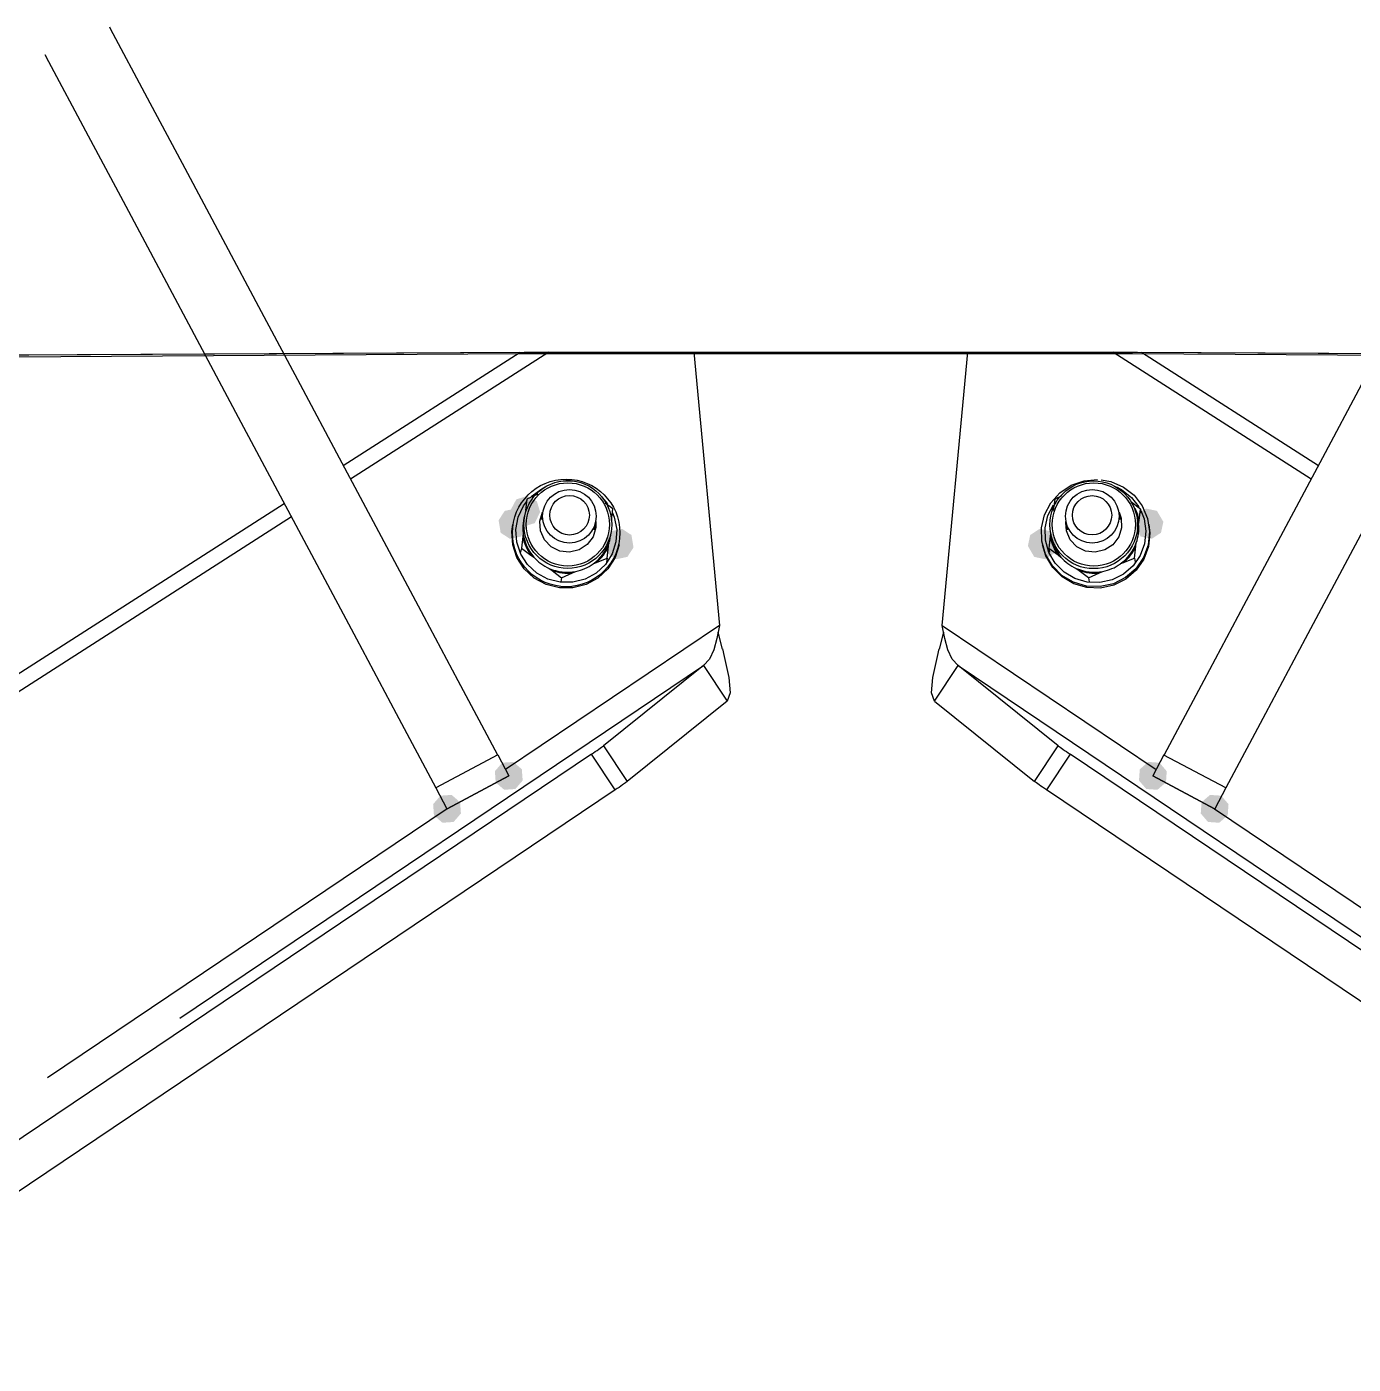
# Model space of a CAD drawing. Extents: x 3 to 592, y 5 to 207.
# Drawn here: x 88.09 to 96.25, y 32.1 to 40.32 of the extents above; entities that cross this region are included whole.
import ezdxf

# ---------------------------------------------------------------- set-up
doc = ezdxf.new("R2010")
doc.units = 0
doc.layers.get('0').update_dxf_attribs({"linetype": 'CONTINUOUS'})

msp = doc.modelspace()

# ---------------------------------------------------------------- hatches: boundary and pattern name
h = msp.add_hatch(color=7)
h.dxf.hatch_style = 2
h.paths.add_polyline_path([(91.073657, 37.353161), (91.105987, 37.413903), (91.171739, 37.434185), (91.232481, 37.401856), (91.252764, 37.336103), (91.219728, 37.267953), (91.153976, 37.247671), (91.093235, 37.280001)])
h = msp.add_hatch(color=7)
h.dxf.hatch_style = 2
h.paths.add_polyline_path([(91.073657, 37.353161), (91.105987, 37.413903), (91.171739, 37.434185), (91.232481, 37.401856), (91.252764, 37.336103), (91.219728, 37.267953), (91.153976, 37.247671), (91.093235, 37.280001)])
h = msp.add_hatch(color=7)
h.dxf.hatch_style = 2
h.paths.add_polyline_path([(90.997074, 37.285377), (91.034627, 37.343036), (91.101909, 37.357451), (91.159569, 37.319899), (91.173983, 37.252616), (91.134667, 37.185432), (91.067385, 37.171017), (91.009725, 37.208569)])
h = msp.add_hatch(color=7)
h.dxf.hatch_style = 2
h.paths.add_polyline_path([(90.997074, 37.285377), (91.034627, 37.343036), (91.101909, 37.357451), (91.159569, 37.319899), (91.173983, 37.252616), (91.134667, 37.185432), (91.067385, 37.171017), (91.009725, 37.208569)])
h = msp.add_hatch(color=7)
h.dxf.hatch_style = 2
h.paths.add_polyline_path([(95.086289, 37.275993), (95.071874, 37.208711), (95.014215, 37.171158), (94.946932, 37.185573), (94.90938, 37.243232), (94.922031, 37.32004), (94.97969, 37.357592), (95.046973, 37.343177)])
h = msp.add_hatch(color=7)
h.dxf.hatch_style = 2
h.paths.add_polyline_path([(95.086289, 37.275993), (95.071874, 37.208711), (95.014215, 37.171158), (94.946932, 37.185573), (94.90938, 37.243232), (94.922031, 37.32004), (94.97969, 37.357592), (95.046973, 37.343177)])
h = msp.add_hatch(color=7)
h.dxf.hatch_style = 2
h.paths.add_polyline_path([(91.826975, 37.118067), (91.789423, 37.060408), (91.72214, 37.045993), (91.664481, 37.083545), (91.650066, 37.150828), (91.689382, 37.218012), (91.756665, 37.232427), (91.814324, 37.194874)])
h = msp.add_hatch(color=7)
h.dxf.hatch_style = 2
h.paths.add_polyline_path([(91.826975, 37.118067), (91.789423, 37.060408), (91.72214, 37.045993), (91.664481, 37.083545), (91.650066, 37.150828), (91.689382, 37.218012), (91.756665, 37.232427), (91.814324, 37.194874)])
h = msp.add_hatch(color=7)
h.dxf.hatch_style = 2
h.paths.add_polyline_path([(94.25279, 37.127451), (94.267205, 37.194733), (94.324864, 37.232286), (94.392147, 37.217871), (94.429699, 37.160212), (94.417048, 37.083404), (94.359389, 37.045852), (94.292106, 37.060266)])
h = msp.add_hatch(color=7)
h.dxf.hatch_style = 2
h.paths.add_polyline_path([(94.25279, 37.127451), (94.267205, 37.194733), (94.324864, 37.232286), (94.392147, 37.217871), (94.429699, 37.160212), (94.417048, 37.083404), (94.359389, 37.045852), (94.292106, 37.060266)])
h = msp.add_hatch(color=7)
h.dxf.hatch_style = 2
h.paths.add_polyline_path([(90.979174, 35.674039), (90.974396, 35.742683), (91.019404, 35.794731), (91.088048, 35.799508), (91.140096, 35.7545), (91.145226, 35.685151), (91.100218, 35.633103), (91.031575, 35.628326)])
h = msp.add_hatch(color=7)
h.dxf.hatch_style = 2
h.paths.add_polyline_path([(90.979174, 35.674039), (90.974396, 35.742683), (91.019404, 35.794731), (91.088048, 35.799508), (91.140096, 35.7545), (91.145226, 35.685151), (91.100218, 35.633103), (91.031575, 35.628326)])
h = msp.add_hatch(color=7)
h.dxf.hatch_style = 2
h.paths.add_polyline_path([(94.941468, 35.7545), (94.993516, 35.799508), (95.06216, 35.794731), (95.107168, 35.742683), (95.10239, 35.674039), (95.049989, 35.628326), (94.981346, 35.633103), (94.936338, 35.685151)])
h = msp.add_hatch(color=7)
h.dxf.hatch_style = 2
h.paths.add_polyline_path([(94.941468, 35.7545), (94.993516, 35.799508), (95.06216, 35.794731), (95.107168, 35.742683), (95.10239, 35.674039), (95.049989, 35.628326), (94.981346, 35.633103), (94.936338, 35.685151)])
h = msp.add_hatch(color=7)
h.dxf.hatch_style = 2
h.paths.add_polyline_path([(90.599303, 35.471368), (90.594525, 35.540012), (90.639533, 35.59206), (90.708177, 35.596837), (90.760225, 35.551829), (90.765355, 35.48248), (90.720347, 35.430432), (90.651704, 35.425655)])
h = msp.add_hatch(color=7)
h.dxf.hatch_style = 2
h.paths.add_polyline_path([(90.599303, 35.471368), (90.594525, 35.540012), (90.639533, 35.59206), (90.708177, 35.596837), (90.760225, 35.551829), (90.765355, 35.48248), (90.720347, 35.430432), (90.651704, 35.425655)])
h = msp.add_hatch(color=7)
h.dxf.hatch_style = 2
h.paths.add_polyline_path([(95.321374, 35.551829), (95.373423, 35.596837), (95.442066, 35.59206), (95.487074, 35.540012), (95.482297, 35.471368), (95.429896, 35.425655), (95.361252, 35.430432), (95.316244, 35.48248)])
h = msp.add_hatch(color=7)
h.dxf.hatch_style = 2
h.paths.add_polyline_path([(95.321374, 35.551829), (95.373423, 35.596837), (95.442066, 35.59206), (95.487074, 35.540012), (95.482297, 35.471368), (95.429896, 35.425655), (95.361252, 35.430432), (95.316244, 35.48248)])

# ---------------------------------------------------------------- linework, layer by layer
at = {"color": 7}
for points in [[(88.602644, 40.319819), (88.608288, 40.309236), (88.83583, 39.882727), (89.066546, 39.450222), (89.300438, 39.012072), (89.536799, 38.56863), (89.77563, 38.120955), (90.016224, 37.669752), (90.258582, 37.215727), (90.502352, 36.759233), (90.746474, 36.300974), (90.991302, 35.842363)], [(88.602644, 40.319819), (88.608288, 40.309236), (88.83583, 39.882727), (89.066546, 39.450222), (89.300438, 39.012072), (89.536799, 38.56863), (89.77563, 38.120955), (90.016224, 37.669752), (90.258582, 37.215727), (90.502352, 36.759233), (90.746474, 36.300974), (90.991302, 35.842363)], [(97.478921, 40.319819), (97.473276, 40.309236), (97.245734, 39.882727), (97.015018, 39.450222), (96.781126, 39.012072), (96.544765, 38.56863), (96.305934, 38.120955), (96.06534, 37.669752), (95.822982, 37.215727), (95.579212, 36.759233), (95.33509, 36.300974), (95.090262, 35.842363)], [(97.478921, 40.319819), (97.473276, 40.309236), (97.245734, 39.882727), (97.015018, 39.450222), (96.781126, 39.012072), (96.544765, 38.56863), (96.305934, 38.120955), (96.06534, 37.669752), (95.822982, 37.215727), (95.579212, 36.759233), (95.33509, 36.300974), (95.090262, 35.842363)], [(88.206192, 40.148228), (88.228417, 40.1066), (88.455959, 39.680092), (88.686675, 39.247586), (88.920567, 38.809436), (89.156928, 38.365994), (89.395759, 37.918319), (89.636353, 37.467117), (89.878711, 37.013092), (90.122481, 36.556597), (90.366603, 36.098339), (90.611431, 35.639375)], [(88.206192, 40.148228), (88.228417, 40.1066), (88.455959, 39.680092), (88.686675, 39.247586), (88.920567, 38.809436), (89.156928, 38.365994), (89.395759, 37.918319), (89.636353, 37.467117), (89.878711, 37.013092), (90.122481, 36.556597), (90.366603, 36.098339), (90.611431, 35.639375)], [(97.875372, 40.148228), (97.853147, 40.1066), (97.625606, 39.680092), (97.394889, 39.247586), (97.160997, 38.809436), (96.924636, 38.365994), (96.685806, 37.918319), (96.445211, 37.467117), (96.202853, 37.013092), (95.959083, 36.556597), (95.714961, 36.098339), (95.470133, 35.639375)], [(97.875372, 40.148228), (97.853147, 40.1066), (97.625606, 39.680092), (97.394889, 39.247586), (97.160997, 38.809436), (96.924636, 38.365994), (96.685806, 37.918319), (96.445211, 37.467117), (96.202853, 37.013092), (95.959083, 36.556597), (95.714961, 36.098339), (95.470133, 35.639375)], [(85.659031, 38.28983), (91.153897, 38.319463)], [(85.659031, 38.28983), (91.153897, 38.319463)], [(85.659031, 38.28983), (89.187514, 38.30888)], [(85.659031, 38.28983), (89.187514, 38.30888)], [(85.795556, 38.276389), (91.1225, 38.311667)], [(85.818557, 38.290676), (91.153968, 38.319604)], [(85.818557, 38.290676), (91.153968, 38.319604)], [(85.818557, 38.290676), (91.153968, 38.319604)], [(85.818557, 38.290676), (91.153968, 38.319604)], [(89.673994, 38.311596), (91.153897, 38.31971)], [(89.673994, 38.311596), (91.153897, 38.31971)], [(90.041659, 37.62248), (91.129979, 38.319569)], [(90.041659, 37.62248), (91.129979, 38.319569)], [(91.305239, 38.319604), (90.086039, 37.538907)], [(91.305239, 38.319604), (90.086039, 37.538907)], [(91.1225, 38.311667), (94.897222, 38.311667)], [(91.154003, 38.319604), (94.927667, 38.319604)], [(91.154003, 38.319604), (94.927667, 38.319604)], [(91.154003, 38.319604), (94.927667, 38.319604)], [(91.154003, 38.319604), (94.927667, 38.319604)], [(91.154003, 38.319604), (94.927667, 38.319604)], [(91.154003, 38.319604), (94.927667, 38.319604)], [(91.154003, 38.319604), (94.927667, 38.319604)], [(91.154003, 38.319604), (94.927667, 38.319604)], [(92.197731, 38.319604), (92.355776, 36.638265)], [(92.197731, 38.319604), (92.355776, 36.638265)], [(93.725824, 36.638371), (93.883868, 38.31971)], [(93.725824, 36.638371), (93.883868, 38.31971)], [(95.995384, 37.538977), (94.776184, 38.319675)], [(95.995384, 37.538977), (94.776184, 38.319675)], [(94.897222, 38.311667), (100.259444, 38.276389)], [(94.927561, 38.319604), (100.262972, 38.290676)], [(94.927561, 38.319604), (100.262972, 38.290676)], [(94.927561, 38.319604), (100.422428, 38.289971)], [(94.927561, 38.319604), (96.407464, 38.31149)], [(94.927561, 38.319604), (100.262972, 38.290676)], [(94.927561, 38.319604), (100.262972, 38.290676)], [(94.927561, 38.319604), (100.422428, 38.289971)], [(94.927561, 38.319604), (96.407464, 38.31149)], [(94.951444, 38.319463), (96.039764, 37.622374)], [(94.951444, 38.319463), (96.039764, 37.622374)], [(91.411143, 37.536437), (91.440071, 37.535379)], [(91.411143, 37.536437), (91.440071, 37.535379)], [(94.337152, 37.238728), (94.355849, 37.319514), (94.394655, 37.392892), (94.450041, 37.454628), (94.519538, 37.501195), (94.598561, 37.528712), (94.681816, 37.53612)], [(94.337152, 37.238728), (94.355849, 37.319514), (94.394655, 37.392892), (94.450041, 37.454628), (94.519538, 37.501195), (94.598561, 37.528712), (94.681816, 37.53612)], [(94.704535, 37.534638), (94.764154, 37.522997), (94.840354, 37.489836), (94.905971, 37.439036), (94.956771, 37.373419), (94.989227, 37.297219), (95.001927, 37.215374), (94.99346, 37.133177), (94.964532, 37.055566), (94.916907, 36.987127), (94.85376, 36.932799), (94.778971, 36.895405), (94.697479, 36.877766), (94.613871, 36.880588), (94.534143, 36.903872), (94.462529, 36.946558), (94.403968, 37.005119), (94.361988, 37.07638), (94.339057, 37.156108), (94.337293, 37.238658)], [(94.704535, 37.534638), (94.764154, 37.522997), (94.840354, 37.489836), (94.905971, 37.439036), (94.956771, 37.373419), (94.989227, 37.297219), (95.001927, 37.215374), (94.99346, 37.133177), (94.964532, 37.055566), (94.916907, 36.987127), (94.85376, 36.932799), (94.778971, 36.895405), (94.697479, 36.877766), (94.613871, 36.880588), (94.534143, 36.903872), (94.462529, 36.946558), (94.403968, 37.005119), (94.361988, 37.07638), (94.339057, 37.156108), (94.337293, 37.238658)], [(91.237964, 37.444997), (91.170936, 37.415011)], [(91.237964, 37.444997), (91.170936, 37.415011)], [(91.196478, 37.430957), (91.262094, 37.479287), (91.284319, 37.490224)], [(91.196478, 37.430957), (91.262094, 37.479287), (91.284319, 37.490224)], [(91.637132, 37.422772), (91.667824, 37.386084)], [(91.637132, 37.422772), (91.667824, 37.386084)], [(94.46193, 37.435402), (94.418185, 37.415999)], [(94.46193, 37.435402), (94.418185, 37.415999)], [(94.797245, 37.490224), (94.828289, 37.473996), (94.889673, 37.426371), (94.935887, 37.367104)], [(94.797245, 37.490224), (94.828289, 37.473996), (94.889673, 37.426371), (94.935887, 37.367104)], [(87.092494, 35.733841), (89.677875, 37.3894)], [(87.092494, 35.733841), (89.677875, 37.3894)], [(91.698445, 37.331967), (91.708676, 37.305156), (91.723845, 37.229309), (91.719259, 37.152404), (91.695623, 37.078673), (91.654348, 37.013409), (91.597551, 36.960493), (91.529464, 36.923451), (91.454323, 36.904048), (91.376359, 36.904048), (91.300512, 36.923098), (91.232073, 36.96014), (91.174923, 37.012704), (91.132942, 37.077968), (91.108248, 37.151345), (91.102956, 37.228604), (91.11742, 37.304451), (91.150228, 37.374301), (91.16822, 37.399701)], [(91.698445, 37.331967), (91.708676, 37.305156), (91.723845, 37.229309), (91.719259, 37.152404), (91.695623, 37.078673), (91.654348, 37.013409), (91.597551, 36.960493), (91.529464, 36.923451), (91.454323, 36.904048), (91.376359, 36.904048), (91.300512, 36.923098), (91.232073, 36.96014), (91.174923, 37.012704), (91.132942, 37.077968), (91.108248, 37.151345), (91.102956, 37.228604), (91.11742, 37.304451), (91.150228, 37.374301), (91.16822, 37.399701)], [(91.171042, 37.415188), (91.163281, 37.344632)], [(91.171042, 37.415188), (91.163281, 37.344632)], [(91.171148, 37.361319), (91.163387, 37.344738)], [(91.171148, 37.361319), (91.163387, 37.344738)], [(91.171042, 37.415188), (91.166456, 37.390493)], [(91.171042, 37.415188), (91.166456, 37.390493)], [(91.269009, 37.341316), (91.259131, 37.290163)], [(91.269009, 37.341316), (91.259131, 37.290163)], [(91.699256, 37.355216), (91.653043, 37.390141)], [(91.699256, 37.355216), (91.653043, 37.390141)], [(91.69146, 37.28466), (91.699221, 37.355216)], [(91.69146, 37.28466), (91.699221, 37.355216)], [(94.358672, 37.239716), (94.376311, 37.314858), (94.409824, 37.380122)], [(94.358672, 37.239716), (94.376311, 37.314858), (94.409824, 37.380122)], [(94.94714, 37.346502), (94.967249, 37.294291), (94.97889, 37.218091), (94.971129, 37.141185), (94.943965, 37.068513), (94.899868, 37.005013), (94.840954, 36.954213), (94.771104, 36.919288), (94.694904, 36.902708), (94.61694, 36.90553), (94.542504, 36.927402), (94.475476, 36.966913), (94.420796, 37.021594), (94.381637, 37.088269), (94.360471, 37.162705), (94.358707, 37.23961)], [(94.94714, 37.346502), (94.967249, 37.294291), (94.97889, 37.218091), (94.971129, 37.141185), (94.943965, 37.068513), (94.899868, 37.005013), (94.840954, 36.954213), (94.771104, 36.919288), (94.694904, 36.902708), (94.61694, 36.90553), (94.542504, 36.927402), (94.475476, 36.966913), (94.420796, 37.021594), (94.381637, 37.088269), (94.360471, 37.162705), (94.358707, 37.23961)], [(94.418079, 37.415964), (94.408907, 37.345408)], [(94.418079, 37.415964), (94.408907, 37.345408)], [(94.822363, 37.290057), (94.812485, 37.34121)], [(94.822363, 37.290057), (94.812485, 37.34121)], [(94.945659, 37.354334), (94.887097, 37.398431)], [(94.945659, 37.354334), (94.887097, 37.398431)], [(94.936627, 37.283813), (94.933452, 37.299336), (94.929219, 37.314505), (94.92428, 37.329322), (94.918636, 37.344138), (94.911933, 37.358249)], [(94.936627, 37.283813), (94.933452, 37.299336), (94.929219, 37.314505), (94.92428, 37.329322), (94.918636, 37.344138), (94.911933, 37.358249)], [(94.936627, 37.283813), (94.9458, 37.354369)], [(94.936627, 37.283813), (94.9458, 37.354369)], [(94.945659, 37.354334), (94.950245, 37.329639)], [(94.945659, 37.354334), (94.950245, 37.329639)], [(89.722466, 37.306038), (87.14138, 35.653219)], [(89.722466, 37.306038), (87.14138, 35.653219)], [(91.738521, 37.134447), (91.713473, 37.056836), (91.669023, 36.986986), (91.608346, 36.930189), (91.535321, 36.890325), (91.454534, 36.869511), (91.371279, 36.869511), (91.29014, 36.889972), (91.216762, 36.929836), (91.155379, 36.986281), (91.110223, 37.056131), (91.084118, 37.1348), (91.078473, 37.21735), (91.083765, 37.259683)], [(91.738521, 37.134447), (91.713473, 37.056836), (91.669023, 36.986986), (91.608346, 36.930189), (91.535321, 36.890325), (91.454534, 36.869511), (91.371279, 36.869511), (91.29014, 36.889972), (91.216762, 36.929836), (91.155379, 36.986281), (91.110223, 37.056131), (91.084118, 37.1348), (91.078473, 37.21735), (91.083765, 37.259683)], [(91.151075, 37.286459), (91.1479, 37.265998), (91.146842, 37.251534), (91.146489, 37.236717), (91.146842, 37.222254), (91.1479, 37.20779)], [(91.151075, 37.286459), (91.1479, 37.265998), (91.146842, 37.251534), (91.146489, 37.236717), (91.146842, 37.222254), (91.1479, 37.20779)], [(91.155344, 37.308719), (91.15111, 37.286494)], [(91.155344, 37.308719), (91.15111, 37.286494)], [(91.492388, 37.102803), (91.434179, 37.089045), (91.37456, 37.095748), (91.320937, 37.122206), (91.279662, 37.165245), (91.255321, 37.219925), (91.25144, 37.279192), (91.267668, 37.334578)], [(91.492388, 37.102803), (91.434179, 37.089045), (91.37456, 37.095748), (91.320937, 37.122206), (91.279662, 37.165245), (91.255321, 37.219925), (91.25144, 37.279192), (91.267668, 37.334578)], [(91.595116, 37.271995), (91.594411, 37.240245), (91.57783, 37.183095), (91.5422, 37.13547), (91.492458, 37.102662)], [(91.595116, 37.271995), (91.594411, 37.240245), (91.57783, 37.183095), (91.5422, 37.13547), (91.492458, 37.102662)], [(91.586614, 37.227475), (91.596492, 37.278627)], [(91.586614, 37.227475), (91.596492, 37.278627)], [(94.997834, 37.259613), (95.003479, 37.205991), (94.995012, 37.123793), (94.966084, 37.046182), (94.918812, 36.977743), (94.855665, 36.923416), (94.780876, 36.886021), (94.699384, 36.868382), (94.615776, 36.871204), (94.535696, 36.894488), (94.464082, 36.937174), (94.405521, 36.995735), (94.36354, 37.066996), (94.343079, 37.134377)], [(94.997834, 37.259613), (95.003479, 37.205991), (94.995012, 37.123793), (94.966084, 37.046182), (94.918812, 36.977743), (94.855665, 36.923416), (94.780876, 36.886021), (94.699384, 36.868382), (94.615776, 36.871204), (94.535696, 36.894488), (94.464082, 36.937174), (94.405521, 36.995735), (94.36354, 37.066996), (94.343079, 37.134377)], [(94.485143, 37.278733), (94.49502, 37.227581)], [(94.485143, 37.278733), (94.49502, 37.227581)], [(94.829771, 37.239575), (94.812485, 37.182778), (94.776149, 37.135153), (94.726054, 37.102697), (94.667846, 37.088939), (94.608227, 37.095994), (94.554604, 37.122453), (94.513682, 37.165844), (94.490399, 37.220172), (94.486518, 37.272031)], [(94.829771, 37.239575), (94.812485, 37.182778), (94.776149, 37.135153), (94.726054, 37.102697), (94.667846, 37.088939), (94.608227, 37.095994), (94.554604, 37.122453), (94.513682, 37.165844), (94.490399, 37.220172), (94.486518, 37.272031)], [(94.813826, 37.334578), (94.826526, 37.298947), (94.829701, 37.239681)], [(94.813826, 37.334578), (94.826526, 37.298947), (94.829701, 37.239681)], [(94.9198, 37.146865), (94.924386, 37.160976), (94.927914, 37.175087), (94.931089, 37.189198), (94.933206, 37.203662), (94.934617, 37.218479), (94.935322, 37.232943), (94.934969, 37.247759), (94.933911, 37.262223)], [(94.9198, 37.146865), (94.924386, 37.160976), (94.927914, 37.175087), (94.931089, 37.189198), (94.933206, 37.203662), (94.934617, 37.218479), (94.935322, 37.232943), (94.934969, 37.247759), (94.933911, 37.262223)], [(94.930489, 37.286459), (94.926256, 37.308684)], [(94.930489, 37.286459), (94.926256, 37.308684)], [(94.933982, 37.262259), (94.931159, 37.28272)], [(94.933982, 37.262259), (94.931159, 37.28272)], [(94.933982, 37.262259), (94.936804, 37.283778)], [(94.933982, 37.262259), (94.936804, 37.283778)], [(91.145466, 37.186059), (91.137352, 37.113386)], [(91.145466, 37.186059), (91.137352, 37.113386)], [(91.147865, 37.207613), (91.145395, 37.186094)], [(91.147865, 37.207613), (91.145395, 37.186094)], [(91.145466, 37.186059), (91.148994, 37.170536), (91.153227, 37.155367), (91.158166, 37.14055), (91.164163, 37.125734), (91.170866, 37.111623), (91.178627, 37.097864), (91.187094, 37.084459), (91.196266, 37.071406)], [(91.145466, 37.186059), (91.148994, 37.170536), (91.153227, 37.155367), (91.158166, 37.14055), (91.164163, 37.125734), (91.170866, 37.111623), (91.178627, 37.097864), (91.187094, 37.084459), (91.196266, 37.071406)], [(91.147865, 37.207613), (91.15104, 37.187152), (91.155626, 37.167044), (91.161623, 37.147288), (91.169384, 37.128238), (91.178204, 37.109541), (91.188787, 37.091549), (91.200781, 37.074616), (91.213834, 37.058388)], [(91.147865, 37.207613), (91.15104, 37.187152), (91.155626, 37.167044), (91.161623, 37.147288), (91.169384, 37.128238), (91.178204, 37.109541), (91.188787, 37.091549), (91.200781, 37.074616), (91.213834, 37.058388)], [(91.676114, 37.147641), (91.680347, 37.161752), (91.684228, 37.175863)], [(91.676114, 37.147641), (91.680347, 37.161752), (91.684228, 37.175863)], [(91.685851, 37.184259), (91.690084, 37.206484)], [(91.685851, 37.184259), (91.690084, 37.206484)], [(94.38961, 37.186905), (94.381144, 37.114233)], [(94.38961, 37.186905), (94.381144, 37.114233)], [(94.38961, 37.186905), (94.392785, 37.171383), (94.397019, 37.156214), (94.401957, 37.141397), (94.407602, 37.12658), (94.414305, 37.112469), (94.421713, 37.098358), (94.429827, 37.084952), (94.438999, 37.072252)], [(94.38961, 37.186905), (94.392785, 37.171383), (94.397019, 37.156214), (94.401957, 37.141397), (94.407602, 37.12658), (94.414305, 37.112469), (94.421713, 37.098358), (94.429827, 37.084952), (94.438999, 37.072252)], [(94.391797, 37.204826), (94.389681, 37.186835)], [(94.391797, 37.204826), (94.389681, 37.186835)], [(94.39148, 37.20652), (94.395713, 37.184295)], [(94.39148, 37.20652), (94.395713, 37.184295)], [(94.395749, 37.184259), (94.399276, 37.168032), (94.405274, 37.148276), (94.412682, 37.128873), (94.421501, 37.110176), (94.432085, 37.092184), (94.443726, 37.075251), (94.456426, 37.059023)], [(94.395749, 37.184259), (94.399276, 37.168032), (94.405274, 37.148276), (94.412682, 37.128873), (94.421501, 37.110176), (94.432085, 37.092184), (94.443726, 37.075251), (94.456426, 37.059023)], [(91.137246, 37.113281), (91.13266, 37.088586)], [(91.137246, 37.113281), (91.13266, 37.088586)], [(91.137246, 37.113281), (91.19616, 37.0713)], [(91.137246, 37.113281), (91.19616, 37.0713)], [(91.578889, 37.017043), (91.595116, 37.029743), (91.610639, 37.043854), (91.62475, 37.058671), (91.637802, 37.074898), (91.649444, 37.091832), (91.659675, 37.109823), (91.668494, 37.128521), (91.676255, 37.147571)], [(91.578889, 37.017043), (91.595116, 37.029743), (91.610639, 37.043854), (91.62475, 37.058671), (91.637802, 37.074898), (91.649444, 37.091832), (91.659675, 37.109823), (91.668494, 37.128521), (91.676255, 37.147571)], [(91.598962, 37.025686), (91.610603, 37.036269), (91.621892, 37.047558), (91.632476, 37.0592), (91.642001, 37.071547), (91.651173, 37.0846), (91.659639, 37.098005), (91.667048, 37.111764), (91.673751, 37.126228)], [(91.598962, 37.025686), (91.610603, 37.036269), (91.621892, 37.047558), (91.632476, 37.0592), (91.642001, 37.071547), (91.651173, 37.0846), (91.659639, 37.098005), (91.667048, 37.111764), (91.673751, 37.126228)], [(91.66546, 37.053308), (91.673574, 37.125981)], [(91.66546, 37.053308), (91.673574, 37.125981)], [(91.67368, 37.126051), (91.676149, 37.147571)], [(91.67368, 37.126051), (91.676149, 37.147571)], [(94.381003, 37.114162), (94.385589, 37.089468)], [(94.381003, 37.114162), (94.438858, 37.072182)], [(94.381003, 37.114162), (94.385589, 37.089468)], [(94.381003, 37.114162), (94.438858, 37.072182)], [(94.821163, 37.016549), (94.837744, 37.029249), (94.853266, 37.043007), (94.867377, 37.058177), (94.88043, 37.074052), (94.892424, 37.091338), (94.903008, 37.108977), (94.91218, 37.127674), (94.919941, 37.146724)], [(94.821163, 37.016549), (94.837744, 37.029249), (94.853266, 37.043007), (94.867377, 37.058177), (94.88043, 37.074052), (94.892424, 37.091338), (94.903008, 37.108977), (94.91218, 37.127674), (94.919941, 37.146724)], [(94.841342, 37.025157), (94.853337, 37.03574), (94.864626, 37.046676), (94.875209, 37.058671), (94.885087, 37.071018), (94.894259, 37.083718), (94.902726, 37.097123), (94.910487, 37.110882), (94.917189, 37.125346)], [(94.841342, 37.025157), (94.853337, 37.03574), (94.864626, 37.046676), (94.875209, 37.058671), (94.885087, 37.071018), (94.894259, 37.083718), (94.902726, 37.097123), (94.910487, 37.110882), (94.917189, 37.125346)], [(94.908582, 37.052532), (94.917048, 37.125204)], [(94.908582, 37.052532), (94.917048, 37.125204)], [(94.917154, 37.125275), (94.919976, 37.146794)], [(94.917154, 37.125275), (94.919976, 37.146794)], [(91.196125, 37.071441), (91.213764, 37.058388)], [(91.196125, 37.071441), (91.213764, 37.058388)], [(91.213764, 37.058494), (91.223641, 37.047558), (91.234578, 37.037327), (91.245514, 37.027802), (91.257155, 37.018983), (91.269503, 37.010516), (91.28185, 37.002755), (91.294903, 36.9957), (91.308308, 36.98935)], [(91.213764, 37.058494), (91.223641, 37.047558), (91.234578, 37.037327), (91.245514, 37.027802), (91.257155, 37.018983), (91.269503, 37.010516), (91.28185, 37.002755), (91.294903, 36.9957), (91.308308, 36.98935)], [(91.471432, 36.970794), (91.485896, 36.973969), (91.500007, 36.977849), (91.514119, 36.982788), (91.527877, 36.98808), (91.54093, 36.99443), (91.553983, 37.001133), (91.566682, 37.008894), (91.57903, 37.017008)], [(91.471432, 36.970794), (91.485896, 36.973969), (91.500007, 36.977849), (91.514119, 36.982788), (91.527877, 36.98808), (91.54093, 36.99443), (91.553983, 37.001133), (91.566682, 37.008894), (91.57903, 37.017008)], [(91.578889, 37.017043), (91.598997, 37.025509)], [(91.578889, 37.017043), (91.598997, 37.025509)], [(91.598962, 37.025686), (91.665284, 37.053202)], [(91.598962, 37.025686), (91.665284, 37.053202)], [(91.66546, 37.053308), (91.660874, 37.028614)], [(91.66546, 37.053308), (91.660874, 37.028614)], [(94.438999, 37.072111), (94.456638, 37.059059)], [(94.438999, 37.072111), (94.456638, 37.059059)], [(94.456532, 37.059129), (94.46641, 37.048193), (94.476993, 37.037962), (94.487929, 37.028437), (94.499571, 37.019265), (94.511566, 37.010799), (94.524266, 37.003037), (94.536966, 36.995982), (94.550371, 36.989632)], [(94.456532, 37.059129), (94.46641, 37.048193), (94.476993, 37.037962), (94.487929, 37.028437), (94.499571, 37.019265), (94.511566, 37.010799), (94.524266, 37.003037), (94.536966, 36.995982), (94.550371, 36.989632)], [(94.713213, 36.970653), (94.727677, 36.973827), (94.741788, 36.977708), (94.755899, 36.982294), (94.769658, 36.987939), (94.783063, 36.993936), (94.796116, 37.000639), (94.808816, 37.0084), (94.821163, 37.016514)], [(94.713213, 36.970653), (94.727677, 36.973827), (94.741788, 36.977708), (94.755899, 36.982294), (94.769658, 36.987939), (94.783063, 36.993936), (94.796116, 37.000639), (94.808816, 37.0084), (94.821163, 37.016514)], [(94.821163, 37.016549), (94.841272, 37.025016)], [(94.821163, 37.016549), (94.841272, 37.025016)], [(94.841342, 37.025157), (94.908723, 37.052673)], [(94.841342, 37.025157), (94.908723, 37.052673)], [(94.908582, 37.052532), (94.913168, 37.027838)], [(94.908582, 37.052532), (94.913168, 37.027838)], [(91.308308, 36.989314), (91.327711, 36.981553), (91.347466, 36.975556), (91.367928, 36.970617), (91.388389, 36.967442), (91.409203, 36.966031), (91.430016, 36.966031), (91.45083, 36.967795), (91.471291, 36.970617)], [(91.308308, 36.989314), (91.325947, 36.976262)], [(91.308308, 36.989314), (91.327711, 36.981553), (91.347466, 36.975556), (91.367928, 36.970617), (91.388389, 36.967442), (91.409203, 36.966031), (91.430016, 36.966031), (91.45083, 36.967795), (91.471291, 36.970617)], [(91.308308, 36.989314), (91.325947, 36.976262)], [(91.325982, 36.976403), (91.384543, 36.932306)], [(91.325982, 36.976403), (91.341152, 36.971464), (91.356674, 36.967583), (91.372196, 36.964408), (91.387718, 36.962292), (91.403593, 36.960881), (91.419468, 36.960175), (91.435343, 36.960881), (91.451218, 36.962292)], [(91.325982, 36.976403), (91.384543, 36.932306)], [(91.325982, 36.976403), (91.341152, 36.971464), (91.356674, 36.967583), (91.372196, 36.964408), (91.387718, 36.962292), (91.403593, 36.960881), (91.419468, 36.960175), (91.435343, 36.960881), (91.451218, 36.962292)], [(91.384438, 36.932341), (91.379851, 36.907646)], [(91.384438, 36.932341), (91.379851, 36.907646)], [(91.384438, 36.932341), (91.451465, 36.962327)], [(91.384438, 36.932341), (91.451465, 36.962327)], [(91.451359, 36.962151), (91.471468, 36.970617)], [(91.451359, 36.962151), (91.471468, 36.970617)], [(94.550301, 36.989667), (94.569703, 36.981906), (94.589459, 36.975556), (94.609567, 36.97097), (94.630381, 36.967795), (94.650842, 36.966031), (94.671656, 36.966031), (94.69247, 36.967442), (94.713284, 36.970617)], [(94.550301, 36.989667), (94.567939, 36.976614)], [(94.550301, 36.989667), (94.569703, 36.981906), (94.589459, 36.975556), (94.609567, 36.97097), (94.630381, 36.967795), (94.650842, 36.966031), (94.671656, 36.966031), (94.69247, 36.967442), (94.713284, 36.970617)], [(94.550301, 36.989667), (94.567939, 36.976614)], [(94.567834, 36.976685), (94.583003, 36.971746), (94.598173, 36.967866), (94.613695, 36.964691), (94.62957, 36.962221), (94.645445, 36.96081), (94.66132, 36.960457), (94.677195, 36.96081), (94.69307, 36.962221)], [(94.567834, 36.976685), (94.626395, 36.932588)], [(94.567834, 36.976685), (94.583003, 36.971746), (94.598173, 36.967866), (94.613695, 36.964691), (94.62957, 36.962221), (94.645445, 36.96081), (94.66132, 36.960457), (94.677195, 36.96081), (94.69307, 36.962221)], [(94.567834, 36.976685), (94.626395, 36.932588)], [(94.626254, 36.932447), (94.692929, 36.96208)], [(94.626254, 36.932447), (94.692929, 36.96208)], [(94.626254, 36.932447), (94.63084, 36.907752)], [(94.626254, 36.932447), (94.63084, 36.907752)], [(94.693034, 36.962045), (94.713143, 36.970511)], [(94.693034, 36.962045), (94.713143, 36.970511)], [(92.355741, 36.638371), (91.039174, 35.752546)], [(92.355741, 36.638371), (91.039174, 35.752546)], [(92.355741, 36.638371), (92.339866, 36.558996), (92.320816, 36.488793), (92.294004, 36.431996), (92.256963, 36.391779)], [(92.355741, 36.638371), (92.339866, 36.558996), (92.320816, 36.488793), (92.294004, 36.431996), (92.256963, 36.391779)], [(92.375038, 36.492074), (92.347874, 36.597907)], [(92.375038, 36.492074), (92.347874, 36.597907)], [(93.733514, 36.597907), (93.70635, 36.492074)], [(93.733514, 36.597907), (93.70635, 36.492074)], [(93.725824, 36.638371), (95.04239, 35.752546)], [(93.725824, 36.638371), (95.04239, 35.752546)], [(93.824601, 36.391674), (93.78756, 36.43189), (93.761101, 36.488687), (93.741699, 36.559243), (93.725824, 36.638265)], [(93.824601, 36.391674), (93.78756, 36.43189), (93.761101, 36.488687), (93.741699, 36.559243), (93.725824, 36.638265)], [(92.374403, 36.494367), (92.385339, 36.448506), (92.412855, 36.318684), (92.421322, 36.224139), (92.40333, 36.172281)], [(92.374403, 36.494367), (92.385339, 36.448506), (92.412855, 36.318684), (92.421322, 36.224139), (92.40333, 36.172281)], [(93.678234, 36.172281), (93.660242, 36.224139), (93.668709, 36.318684), (93.696226, 36.448506), (93.707162, 36.494367)], [(93.678234, 36.172281), (93.660242, 36.224139), (93.668709, 36.318684), (93.696226, 36.448506), (93.707162, 36.494367)], [(89.035347, 34.224638), (92.256857, 36.391815)], [(89.035347, 34.224638), (92.256857, 36.391815)], [(92.256963, 36.391674), (91.642424, 35.899196)], [(92.256963, 36.391674), (91.642424, 35.899196)], [(92.256963, 36.391674), (92.403366, 36.172246)], [(92.256963, 36.391674), (92.403366, 36.172246)], [(93.678234, 36.172281), (93.824637, 36.391709)], [(93.678234, 36.172281), (93.824637, 36.391709)], [(93.824601, 36.391674), (97.04615, 34.224471)], [(93.824601, 36.391674), (97.04615, 34.224471)], [(94.439211, 35.89909), (93.824672, 36.391568)], [(94.439211, 35.89909), (93.824672, 36.391568)], [(92.40333, 36.172281), (91.788791, 35.679803)], [(92.40333, 36.172281), (91.788791, 35.679803)], [(93.678234, 36.172281), (94.292773, 35.679803)], [(93.678234, 36.172281), (94.292773, 35.679803)], [(91.568199, 35.846561), (91.580194, 35.854675), (91.591836, 35.862789), (91.602772, 35.870197), (91.613002, 35.877606), (91.630288, 35.889953), (91.642283, 35.899125)], [(91.568199, 35.846561), (91.580194, 35.854675), (91.591836, 35.862789), (91.602772, 35.870197), (91.613002, 35.877606), (91.630288, 35.889953), (91.642283, 35.899125)], [(91.642389, 35.89909), (91.788791, 35.679662)], [(91.642389, 35.89909), (91.788791, 35.679662)], [(94.292843, 35.679698), (94.439246, 35.899125)], [(94.292843, 35.679698), (94.439246, 35.899125)], [(94.439211, 35.89909), (94.451205, 35.889918), (94.468491, 35.877571), (94.478722, 35.870515), (94.489658, 35.862754), (94.5013, 35.85464), (94.513294, 35.846526)], [(94.439211, 35.89909), (94.451205, 35.889918), (94.468491, 35.877571), (94.478722, 35.870515), (94.489658, 35.862754), (94.5013, 35.85464), (94.513294, 35.846526)], [(91.568199, 35.846561), (86.319347, 32.315562)], [(91.568199, 35.846561), (86.319347, 32.315562)], [(90.991372, 35.842222), (90.611431, 35.639728)], [(90.991372, 35.842222), (90.611431, 35.639728)], [(90.991372, 35.842222), (91.059459, 35.714164)], [(90.991372, 35.842222), (91.059459, 35.714164)], [(91.714532, 35.627204), (91.568129, 35.846632)], [(91.714532, 35.627204), (91.568129, 35.846632)], [(94.5134, 35.846561), (94.366997, 35.627134)], [(94.5134, 35.846561), (94.366997, 35.627134)], [(99.762403, 32.315637), (94.5134, 35.846738)], [(99.762403, 32.315637), (94.5134, 35.846738)], [(95.090192, 35.842222), (95.022106, 35.714164)], [(95.090192, 35.842222), (95.022106, 35.714164)], [(95.470063, 35.639551), (95.090121, 35.842046)], [(95.470063, 35.639551), (95.090121, 35.842046)], [(91.059635, 35.71427), (90.679693, 35.511775)], [(91.059635, 35.71427), (90.679693, 35.511775)], [(90.680152, 35.510858), (91.060094, 35.713353)], [(90.680152, 35.510858), (91.060094, 35.713353)], [(95.021541, 35.713494), (95.401483, 35.510999)], [(95.021541, 35.713494), (95.401483, 35.510999)], [(95.401836, 35.511599), (95.021894, 35.714093)], [(95.401836, 35.511599), (95.021894, 35.714093)], [(91.714532, 35.627204), (86.465679, 32.096204)], [(91.714532, 35.627204), (86.465679, 32.096204)], [(90.611501, 35.639551), (90.679587, 35.511493)], [(90.611501, 35.639551), (90.679587, 35.511493)], [(91.788721, 35.679698), (91.776726, 35.670525), (91.75944, 35.658178), (91.74921, 35.65077), (91.738274, 35.643361), (91.726632, 35.635247), (91.714637, 35.627134)], [(91.788721, 35.679698), (91.776726, 35.670525), (91.75944, 35.658178), (91.74921, 35.65077), (91.738274, 35.643361), (91.726632, 35.635247), (91.714637, 35.627134)], [(94.367032, 35.627204), (94.355038, 35.635318), (94.343396, 35.643432), (94.33246, 35.65084), (94.32223, 35.658249), (94.304944, 35.670596), (94.292949, 35.679768)], [(94.367032, 35.627204), (94.355038, 35.635318), (94.343396, 35.643432), (94.33246, 35.65084), (94.32223, 35.658249), (94.304944, 35.670596), (94.292949, 35.679768)], [(99.616036, 32.096279), (94.367032, 35.627381)], [(99.616036, 32.096279), (94.367032, 35.627381)], [(95.470063, 35.639551), (95.401977, 35.511493)], [(95.470063, 35.639551), (95.401977, 35.511493)], [(90.680011, 35.511105), (88.222417, 33.857861)], [(90.680011, 35.511105), (88.222417, 33.857861)], [(95.401553, 35.511105), (97.859147, 33.857861)], [(95.401553, 35.511105), (97.859147, 33.857861)]]:
    msp.add_lwpolyline(points, dxfattribs=at)
for centre, radius in [((91.412766, 37.207719), 0.330641), ((91.412766, 37.207719), 0.330641), ((91.42282, 37.258907), 0.269875), ((91.42282, 37.258907), 0.269875), ((91.423067, 37.259754), 0.256028), ((91.423067, 37.259754), 0.256028), ((94.657898, 37.257849), 0.269963), ((94.657898, 37.257849), 0.269963), ((94.658533, 37.259648), 0.256028), ((94.658533, 37.259648), 0.256028), ((91.432662, 37.309954), 0.164747), ((91.432662, 37.309954), 0.164747), ((91.434003, 37.316269), 0.12162), ((91.434003, 37.316269), 0.12162), ((94.648937, 37.31006), 0.164659), ((94.648937, 37.31006), 0.164659), ((94.647667, 37.316269), 0.120738), ((94.647667, 37.316269), 0.120738)]:
    msp.add_circle(centre, radius, dxfattribs=at)

doc.saveas('drawing.dxf')
